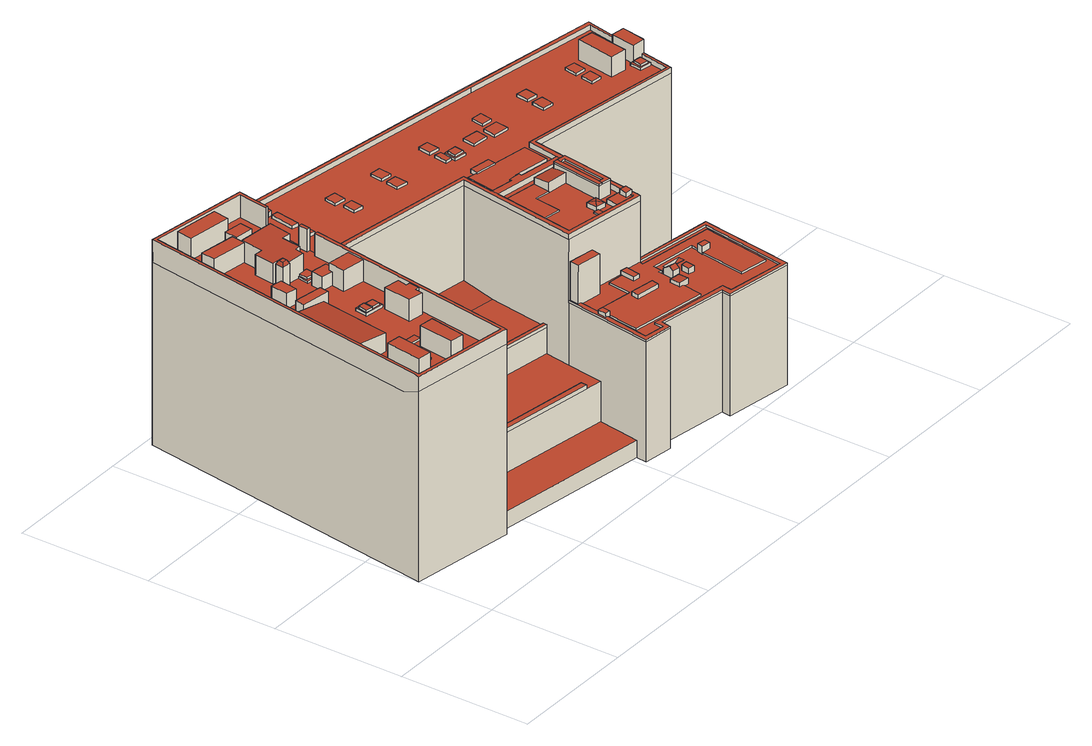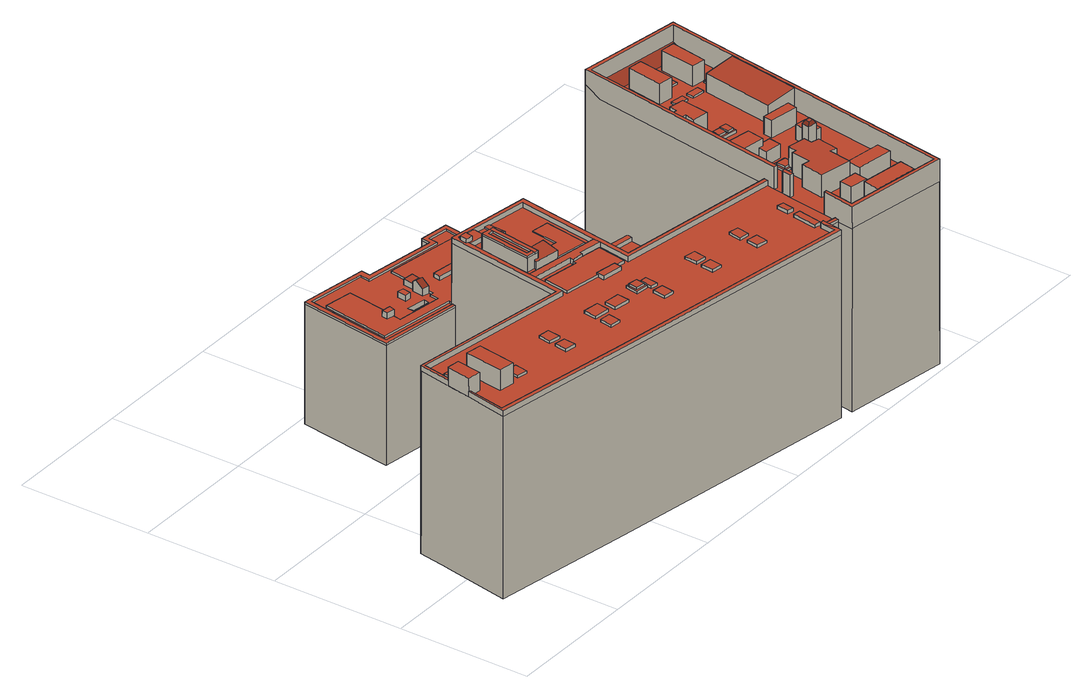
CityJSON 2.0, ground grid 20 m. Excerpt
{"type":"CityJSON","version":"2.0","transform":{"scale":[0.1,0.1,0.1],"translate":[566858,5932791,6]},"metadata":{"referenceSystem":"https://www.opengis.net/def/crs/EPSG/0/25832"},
"CityObjects":{
"building1":{"type":"Building","attributes":{"Grundfläche 2D":"3150.771243","Grundhöhe NN":"6.079"},"children":["building1-1","building1-2","building1-3","building1-4","building1-5","building1-6","building1-7","building1-8","building1-9","building1-10","building1-11","building1-12","building1-13","building1-14","building1-15","building1-16","building1-17","building1-18","building1-19","building1-20","building1-21","building1-22","building1-23","building1-24","building1-25","building1-26","building1-27","building1-28","building1-29","building1-30","building1-31","building1-32","building1-33","building1-34","building1-35","building1-36","building1-37","building1-38","building1-39","building1-40","building1-41","building1-42","building1-43","building1-44","building1-45","building1-46","building1-47","building1-48","building1-49","building1-50","building1-51","building1-52","building1-53","building1-54"],"geometry":[{"type":"MultiSurface","lod":"3","boundaries":[[[0,1,2,3,4,5,6,7,8,9,10,11,12,13,14]],[[15,16,17,18,19]],[[20,21,22,23,24,25,26,27,28,29,30,31,32,33,34,35,36,37]],[[38,39,40,41,42,43,44,45]],[[46,47,48,49]],[[50,51,52,53]],[[54,55,56,57]],[[58,59,54,57,60,61,62,63,64,65,66,67,68,69,70,71,72,73,74,75,76,77,78,79,80],[81,82,83,84,85,86,87,88,89,90,91,92,93,94,95,96,97,98],[99,100,101,102],[103,104,105,106],[107,108,109,110]],[[111,112,113,114]],[[115,116,117,118]],[[119,120,121,122,123,124,125,126,127,128,129]],[[130,131,132,133,134,135,136,137,74,73,72,71,138,139,140,141,142,143,144,145,146,147,148,149,150,151,152,153,154,155,156,157,158,159,160,161,162],[163,164,165,166]],[[167,168,169,170,171,172,173,174,175,176,177,178,179,180,181,182,183,184,185,186,187,188,189,190,191,192]],[[193,194,195,196,197,198]],[[199,200,201,202,203,204,205,206,207,208]],[[209,210,211,206,205]],[[212,213,214,178,177,169,168,215]],[[216,217,218,219]],[[220,221,222,223]],[[224,225,226,227,228,229,230,231,232,233,234,235,236,237,238,239,240,241,242,243,244,245,246,247,248,249,250,251,252,253,254,255,256,257,258,259,260,261,262,263,264,265,266,267,268],[269,270,271,272]],[[273,274,275,276,277,278,279,280,281,282,283,284,285,286,287,288,289,290,291,292,293,294,295,296,297,298,299,300],[301,302,303,304]],[[305,306,307,308,309,310,311,312,313,314,315,316,317,318,319,320,321,322,323,324,325,326,327,328,329]],[[330,331,332,333]],[[334,335,336,337,338,339,340]],[[341,342,343,344]],[[345,346,347,348,349,350,351,352,353,354,355,356],[357,358,359,360,361,362],[363,364,365,366,367,368]],[[369,370,371,372]],[[373,369,372,374]],[[375,376,377,378]],[[98,19,5,4,81]],[[19,18,94,93,7,6,5]],[[93,92,8,7]],[[92,91,9,8]],[[91,90,10,9]],[[90,89,11,10]],[[379,380,12,11,89,88,381,382]],[[380,383,384,385,86,85,0,14,13,12]],[[85,84,1,0]],[[84,83,2,1]],[[83,82,3,2]],[[4,3,82,81]],[[96,95,17,16]],[[95,94,18,17]],[[15,19,98,97]],[[16,15,97,96]],[[71,70,29,28]],[[68,67,40,39,60,57,56,30,29,70,69,386,387]],[[31,30,56,55]],[[79,78,32,31,55,54,59,116,115]],[[78,77,33,32]],[[77,76,75,35,34,33]],[[75,74,36,35]],[[388,37,36,74,137,389,390,136]],[[391,392,393,21,20,37,388]],[[23,22,21,393,394,395,396]],[[397,398,25,24,23,396]],[[25,398,399,400,401,402,181,180,138,71,28,27,26]],[[44,43,64,63]],[[63,62,45,44]],[[38,45,62,61]],[[61,60,39,38]],[[67,66,41,40]],[[42,41,66,65]],[[43,42,65,64]],[[47,46,109,108]],[[108,107,48,47]],[[49,48,107,110]],[[110,109,46,49]],[[53,52,106,105]],[[105,104,50,53]],[[51,50,104,103]],[[52,51,103,106]],[[114,113,100,99]],[[111,114,99,102]],[[112,111,102,101]],[[113,112,101,100]],[[59,58,117,116]],[[118,117,58,80]],[[80,79,115,118]],[[145,144,128,127]],[[129,128,144,143]],[[143,142,119,129]],[[152,151,121,120]],[[151,150,122,121]],[[123,122,150,149]],[[149,148,124,123]],[[403,404,405,175,174,173]],[[406,407,354,353,176,175,405,408,356,355]],[[353,352,177,176]],[[178,140,139,179]],[[139,138,180,179]],[[402,409,182,181]],[[409,410,183,182]],[[410,411,184,183]],[[411,412,413,414,187,186,185,184]],[[415,188,187,414]],[[415,416,158,190,189,188]],[[157,156,192,191]],[[155,167,192,156]],[[155,154,168,167]],[[417,418,170,169,351,350]],[[160,419,202,201]],[[419,420,421,204,203,202]],[[134,133,210,209,205,204,421,135,422,423]],[[133,132,211,210]],[[132,131,207,206,211]],[[208,207,131,130]],[[199,208,130,162]],[[200,199,162,161]],[[169,177,352,351]],[[154,153,215,168]],[[152,120,212,215,153]],[[120,119,213,212]],[[141,214,213,119,142]],[[141,140,178,214]],[[360,359,198,197]],[[359,358,193,198]],[[194,193,358,357]],[[195,194,357,362]],[[362,361,196,195]],[[368,367,424,425,426,427,428]],[[429,430,424,367,366]],[[429,366,365,431]],[[432,426,425,433,434,431,365,364,435]],[[223,222,165,164]],[[164,163,220,223]],[[221,220,163,166]],[[222,221,166,165]],[[275,274,244,243]],[[276,275,243,242]],[[242,241,277,276]],[[241,240,278,277]],[[240,239,279,278]],[[239,238,280,279]],[[235,234,284,283]],[[234,233,232,286,285,284]],[[287,286,232,231]],[[231,230,288,287]],[[230,229,289,288]],[[293,292,226,225]],[[225,224,294,293]],[[295,294,224,268]],[[296,295,268,267]],[[267,266,297,296]],[[247,299,298,248]],[[253,252,316,315]],[[436,437,320,319]],[[437,438,321,320]],[[438,439,322,321]],[[439,440,323,322]],[[440,441,324,323]],[[441,442,325,324]],[[442,443,326,325]],[[443,444,327,326]],[[305,329,264,263]],[[263,262,306,305]],[[307,306,262,261]],[[308,307,261,260]],[[260,259,309,308]],[[259,258,310,309]],[[311,310,258,257]],[[257,256,312,311]],[[445,337,330,333]],[[337,336,331,330]],[[332,331,336,335]],[[446,447,341,344]],[[371,370,343,342]],[[448,396,395,394,393,449,450]],[[451,398,397,396,448,452]],[[451,453,454,376,375,445,333,332,335,334,446,344,343,370,369,373,402,401,400,399,398]],[[136,455,456,388]],[[393,392,391,388,456,457,449]],[[377,376,454,458]],[[402,373,374,409]],[[371,342,341,447,340,339,436,319,410,409,374,372]],[[266,265,411,410,319,318,250,249,248,298,297]],[[413,412,411,265,264,329,328,327,444,459,460,414]],[[415,414,460,461]],[[462,463,464,419,160,159,158,416,415,461,465]],[[466,421,420,419,464,467]],[[135,421,466,468]],[[136,135,468,455]],[[378,377,458,469,437,436,339,338]],[[438,437,469,470]],[[439,438,470,471]],[[440,439,471,472]],[[441,440,472,473]],[[442,441,473,474]],[[443,442,474,475]],[[444,443,475,459]],[[337,445,375,378,338]],[[446,334,340,447]],[[471,470,469,458,454,453,451,452,448,450,449,457,456,455,468,466,467,464,463,462,465,461,460,459,475,474,473,472]]],"semantics":{"surfaces":[{"type":"RoofSurface"},{"type":"WallSurface"},{"type":"GroundSurface"}],"values":[0,0,0,0,0,0,0,0,0,0,0,0,0,0,0,0,0,0,0,0,0,0,0,0,0,0,0,0,0,1,1,1,1,1,1,1,1,1,1,1,1,1,1,1,1,1,1,1,1,1,1,1,1,1,1,1,1,1,1,1,1,1,1,1,1,1,1,1,1,1,1,1,1,1,1,1,1,1,1,1,1,1,1,1,1,1,1,1,1,1,1,1,1,1,1,1,1,1,1,1,1,1,1,1,1,1,1,1,1,1,1,1,1,1,1,1,1,1,1,1,1,1,1,1,1,1,1,1,1,1,1,1,1,1,1,1,1,1,1,1,1,1,1,1,1,1,1,1,1,1,1,1,1,1,1,1,1,1,1,1,1,1,1,1,1,1,1,1,1,1,1,1,1,1,1,1,1,1,1,1,1,1,1,1,1,1,1,1,1,1,1,1,2]}}]},
"building1-1":{"type":"BuildingInstallation","parents":["building1"],"geometry":[{"type":"MultiSurface","lod":"3","boundaries":[[[476,477,478,479]],[[479,478,480,481]],[[476,479,481,482]],[[477,476,482,483]],[[478,477,483,480]]],"semantics":{"surfaces":[{"type":"RoofSurface"},{"type":"WallSurface"}],"values":[0,1,1,1,1]}}]},
"building1-2":{"type":"BuildingInstallation","parents":["building1"],"geometry":[{"type":"MultiSurface","lod":"3","boundaries":[[[484,485,486,487],[488,489,490,491],[492,493,494,495]],[[496,497,487,486]],[[484,487,497,498]],[[498,499,485,484]],[[499,496,486,485]]],"semantics":{"surfaces":[{"type":"RoofSurface"},{"type":"WallSurface"}],"values":[0,1,1,1,1]}}]},
"building1-3":{"type":"BuildingInstallation","parents":["building1"],"geometry":[{"type":"MultiSurface","lod":"3","boundaries":[[[500,501,502,503]],[[500,503,504,505]],[[503,502,506,504]],[[501,500,505,507]],[[502,501,507,506]]],"semantics":{"surfaces":[{"type":"RoofSurface"},{"type":"WallSurface"}],"values":[0,1,1,1,1]}}]},
"building1-4":{"type":"BuildingInstallation","parents":["building1"],"geometry":[{"type":"MultiSurface","lod":"3","boundaries":[[[508,509,510,511]],[[511,510,512,513]],[[513,72,508,511]],[[509,508,72,73]],[[73,512,510,509]]],"semantics":{"surfaces":[{"type":"RoofSurface"},{"type":"WallSurface"}],"values":[0,1,1,1,1]}}]},
"building1-5":{"type":"BuildingInstallation","parents":["building1"],"geometry":[{"type":"MultiSurface","lod":"3","boundaries":[[[514,515,516,517]],[[517,516,518,519]],[[514,517,519,520]],[[520,521,515,514]],[[521,518,516,515]]],"semantics":{"surfaces":[{"type":"RoofSurface"},{"type":"WallSurface"}],"values":[0,1,1,1,1]}}]},
"building1-6":{"type":"BuildingInstallation","parents":["building1"],"geometry":[{"type":"MultiSurface","lod":"3","boundaries":[[[522,523,524,525]],[[526,527,523,522]],[[527,528,524,523]],[[525,524,528,529]],[[522,525,529,526]]],"semantics":{"surfaces":[{"type":"RoofSurface"},{"type":"WallSurface"}],"values":[0,1,1,1,1]}}]},
"building1-7":{"type":"BuildingInstallation","parents":["building1"],"geometry":[{"type":"MultiSurface","lod":"3","boundaries":[[[530,531,532,533]],[[533,532,534,535]],[[530,533,535,536]],[[531,530,536,537]],[[532,531,537,534]]],"semantics":{"surfaces":[{"type":"RoofSurface"},{"type":"WallSurface"}],"values":[0,1,1,1,1]}}]},
"building1-8":{"type":"BuildingInstallation","parents":["building1"],"geometry":[{"type":"MultiSurface","lod":"3","boundaries":[[[538,387,386,539]],[[538,539,540,541,542,543]],[[543,68,387,538]],[[386,69,544,545,540,539]]],"semantics":{"surfaces":[{"type":"RoofSurface"},{"type":"WallSurface"}],"values":[0,1,1,1]}}]},
"building1-9":{"type":"BuildingInstallation","parents":["building1"],"geometry":[{"type":"MultiSurface","lod":"3","boundaries":[[[546,547,548,549]],[[549,548,495,494]],[[546,549,494,493]],[[547,546,493,492]],[[548,547,492,495]]],"semantics":{"surfaces":[{"type":"RoofSurface"},{"type":"WallSurface"}],"values":[0,1,1,1,1]}}]},
"building1-10":{"type":"BuildingInstallation","parents":["building1"],"geometry":[{"type":"MultiSurface","lod":"3","boundaries":[[[550,551,552,553]],[[553,552,554,555]],[[550,553,555,556]],[[556,557,551,550]],[[557,554,552,551]]],"semantics":{"surfaces":[{"type":"RoofSurface"},{"type":"WallSurface"}],"values":[0,1,1,1,1]}}]},
"building1-11":{"type":"BuildingInstallation","parents":["building1"],"geometry":[{"type":"MultiSurface","lod":"3","boundaries":[[[558,385,384,559,560,561,382,381,562,563,564]],[[86,385,558,564,565,566]],[[562,381,88,567]],[[563,562,567,568]],[[565,564,563,568]]],"semantics":{"surfaces":[{"type":"RoofSurface"},{"type":"WallSurface"}],"values":[0,1,1,1,1]}}]},
"building1-12":{"type":"BuildingInstallation","parents":["building1"],"geometry":[{"type":"MultiSurface","lod":"3","boundaries":[[[569,570,571,572]],[[572,571,573,574]],[[569,572,574,575]],[[570,569,575,576]],[[571,570,576,573]]],"semantics":{"surfaces":[{"type":"RoofSurface"},{"type":"WallSurface"}],"values":[0,1,1,1,1]}}]},
"building1-13":{"type":"BuildingInstallation","parents":["building1"],"geometry":[{"type":"MultiSurface","lod":"3","boundaries":[[[577,578,579,580]],[[580,579,581,582]],[[577,580,582,583]],[[578,577,583,584]],[[579,578,584,581]]],"semantics":{"surfaces":[{"type":"RoofSurface"},{"type":"WallSurface"}],"values":[0,1,1,1,1]}}]},
"building1-14":{"type":"BuildingInstallation","parents":["building1"],"geometry":[{"type":"MultiSurface","lod":"3","boundaries":[[[585,586,587,588,589]],[[590,591,587,586]],[[588,587,591,403,173,172]],[[172,171,589,588]],[[171,170,418,590,586,585,589]]],"semantics":{"surfaces":[{"type":"RoofSurface"},{"type":"WallSurface"}],"values":[0,1,1,1,1]}}]},
"building1-15":{"type":"BuildingInstallation","parents":["building1"],"geometry":[{"type":"MultiSurface","lod":"3","boundaries":[[[592,593,594,595],[596,597,598,599,600]],[[601,602,595,594]],[[602,603,592,595]],[[593,592,603,604]],[[594,593,604,601]]],"semantics":{"surfaces":[{"type":"RoofSurface"},{"type":"WallSurface"}],"values":[0,1,1,1,1]}}]},
"building1-16":{"type":"BuildingInstallation","parents":["building1"],"geometry":[{"type":"MultiSurface","lod":"3","boundaries":[[[605,606,607,608,609]],[[607,606,600,599]],[[597,609,608,607,599,598]],[[605,609,597,596]],[[606,605,596,600]]],"semantics":{"surfaces":[{"type":"RoofSurface"},{"type":"WallSurface"}],"values":[0,1,1,1,1]}}]},
"building1-17":{"type":"BuildingInstallation","parents":["building1"],"geometry":[{"type":"MultiSurface","lod":"3","boundaries":[[[610,611,612,613]],[[613,612,614,615]],[[610,613,615,616]],[[616,617,611,610]],[[617,614,612,611]]],"semantics":{"surfaces":[{"type":"RoofSurface"},{"type":"WallSurface"}],"values":[0,1,1,1,1]}}]},
"building1-18":{"type":"BuildingInstallation","parents":["building1"],"geometry":[{"type":"MultiSurface","lod":"3","boundaries":[[[618,619,620,621]],[[621,620,622,623]],[[618,621,623,624]],[[619,618,624,625]],[[620,619,625,622]]],"semantics":{"surfaces":[{"type":"RoofSurface"},{"type":"WallSurface"}],"values":[0,1,1,1,1]}}]},
"building1-19":{"type":"BuildingInstallation","parents":["building1"],"geometry":[{"type":"MultiSurface","lod":"3","boundaries":[[[626,627,628,629]],[[630,631,627,626]],[[631,632,628,627]],[[632,633,629,628]],[[633,630,626,629]]],"semantics":{"surfaces":[{"type":"RoofSurface"},{"type":"WallSurface"}],"values":[0,1,1,1,1]}}]},
"building1-20":{"type":"BuildingInstallation","parents":["building1"],"geometry":[{"type":"MultiSurface","lod":"3","boundaries":[[[634,635,407,406]],[[355,636,634,406]],[[636,637,635,634]],[[637,354,407,635]]],"semantics":{"surfaces":[{"type":"RoofSurface"},{"type":"WallSurface"}],"values":[0,1,1,1]}}]},
"building1-21":{"type":"BuildingInstallation","parents":["building1"],"geometry":[{"type":"MultiSurface","lod":"3","boundaries":[[[638,639,640,641]],[[641,640,642,643]],[[638,641,643,644]],[[639,638,644,645]],[[640,639,645,642]]],"semantics":{"surfaces":[{"type":"RoofSurface"},{"type":"WallSurface"}],"values":[0,1,1,1,1]}}]},
"building1-22":{"type":"BuildingInstallation","parents":["building1"],"geometry":[{"type":"MultiSurface","lod":"3","boundaries":[[[646,647,648,649]],[[126,125,647,646]],[[648,647,125,124,148,650]],[[650,651,649,648]],[[649,651,145,127,126,646]]],"semantics":{"surfaces":[{"type":"RoofSurface"},{"type":"WallSurface"}],"values":[0,1,1,1,1]}}]},
"building1-23":{"type":"BuildingInstallation","parents":["building1"],"geometry":[{"type":"MultiSurface","lod":"3","boundaries":[[[652,653,654,655,656]],[[654,653,657,658]],[[655,654,658,659]],[[656,655,659,660]],[[657,653,652,656,660,661]]],"semantics":{"surfaces":[{"type":"RoofSurface"},{"type":"WallSurface"}],"values":[0,1,1,1,1]}}]},
"building1-24":{"type":"BuildingInstallation","parents":["building1"],"geometry":[{"type":"MultiSurface","lod":"3","boundaries":[[[408,405,404,403,591,590,418,417,662]],[[350,663,662,417]],[[663,356,408,662]]],"semantics":{"surfaces":[{"type":"RoofSurface"},{"type":"WallSurface"}],"values":[0,1,1]}}]},
"building1-25":{"type":"BuildingInstallation","parents":["building1"],"geometry":[{"type":"MultiSurface","lod":"3","boundaries":[[[664,665,666,667]],[[667,666,668,669]],[[664,667,669,670]],[[665,664,670,671]],[[666,665,671,668]]],"semantics":{"surfaces":[{"type":"RoofSurface"},{"type":"WallSurface"}],"values":[0,1,1,1,1]}}]},
"building1-26":{"type":"BuildingInstallation","parents":["building1"],"geometry":[{"type":"MultiSurface","lod":"3","boundaries":[[[672,673,674,675]],[[675,674,676,677]],[[672,675,677,678]],[[673,672,678,679]],[[674,673,679,676]]],"semantics":{"surfaces":[{"type":"RoofSurface"},{"type":"WallSurface"}],"values":[0,1,1,1,1]}}]},
"building1-27":{"type":"BuildingInstallation","parents":["building1"],"geometry":[{"type":"MultiSurface","lod":"3","boundaries":[[[680,428,427,426,432,435,681,682]],[[364,683,681,435]],[[360,197,682,681,683]],[[197,196,680,682]],[[368,428,680,196,361]]],"semantics":{"surfaces":[{"type":"RoofSurface"},{"type":"WallSurface"}],"values":[0,1,1,1,1]}}]},
"building1-28":{"type":"BuildingInstallation","parents":["building1"],"geometry":[{"type":"MultiSurface","lod":"3","boundaries":[[[684,685,686,687,688],[689,690,691,692]],[[693,688,687,694]],[[684,688,693,695]],[[695,696,685,684]],[[686,685,696,697]]],"semantics":{"surfaces":[{"type":"RoofSurface"},{"type":"WallSurface"}],"values":[0,1,1,1,1]}}]},
"building1-29":{"type":"BuildingInstallation","parents":["building1"],"geometry":[{"type":"MultiSurface","lod":"3","boundaries":[[[698,699,700,701]],[[701,700,702,703]],[[698,701,703,704]],[[699,698,704,705]],[[700,699,705,702]]],"semantics":{"surfaces":[{"type":"RoofSurface"},{"type":"WallSurface"}],"values":[0,1,1,1,1]}}]},
"building1-30":{"type":"BuildingInstallation","parents":["building1"],"geometry":[{"type":"MultiSurface","lod":"3","boundaries":[[[706,707,708,709]],[[709,708,710,711]],[[706,709,711,712]],[[707,706,712,713]],[[708,707,713,710]]],"semantics":{"surfaces":[{"type":"RoofSurface"},{"type":"WallSurface"}],"values":[0,1,1,1,1]}}]},
"building1-31":{"type":"BuildingInstallation","parents":["building1"],"geometry":[{"type":"MultiSurface","lod":"3","boundaries":[[[423,422,390,389]],[[423,389,137,134]],[[135,136,390,422]]],"semantics":{"surfaces":[{"type":"RoofSurface"},{"type":"WallSurface"}],"values":[0,1,1]}}]},
"building1-32":{"type":"BuildingInstallation","parents":["building1"],"geometry":[{"type":"MultiSurface","lod":"3","boundaries":[[[714,715,716,717,718]],[[714,718,201,200,161,719]],[[694,687,715,714,719]],[[191,190,716,715,687,686,697,157]],[[190,158,159,160,201,718,717,716]]],"semantics":{"surfaces":[{"type":"RoofSurface"},{"type":"WallSurface"}],"values":[0,1,1,1,1]}}]},
"building1-33":{"type":"BuildingInstallation","parents":["building1"],"geometry":[{"type":"MultiSurface","lod":"3","boundaries":[[[720,721,722,723]],[[723,722,724,725]],[[720,723,725,726]],[[721,720,726,727]],[[722,721,727,724]]],"semantics":{"surfaces":[{"type":"RoofSurface"},{"type":"WallSurface"}],"values":[0,1,1,1,1]}}]},
"building1-34":{"type":"BuildingInstallation","parents":["building1"],"geometry":[{"type":"MultiSurface","lod":"3","boundaries":[[[728,729,730]],[[730,729,731]],[[732,729,728]],[[731,729,732]],[[733,734,728,730]],[[732,728,734,735]],[[735,736,731,732]],[[736,733,730,731]]],"semantics":{"surfaces":[{"type":"RoofSurface"},{"type":"WallSurface"}],"values":[0,0,0,0,1,1,1,1]}}]},
"building1-35":{"type":"BuildingInstallation","parents":["building1"],"geometry":[{"type":"MultiSurface","lod":"3","boundaries":[[[737,738,739,740]],[[740,739,741,742]],[[737,740,742,743]],[[743,744,738,737]],[[739,738,744,741]]],"semantics":{"surfaces":[{"type":"RoofSurface"},{"type":"WallSurface"}],"values":[0,1,1,1,1]}}]},
"building1-36":{"type":"BuildingInstallation","parents":["building1"],"geometry":[{"type":"MultiSurface","lod":"3","boundaries":[[[745,746,747,748]],[[748,747,749,750]],[[745,748,750,751]],[[746,745,751,752]],[[747,746,752,749]]],"semantics":{"surfaces":[{"type":"RoofSurface"},{"type":"WallSurface"}],"values":[0,1,1,1,1]}}]},
"building1-37":{"type":"BuildingInstallation","parents":["building1"],"geometry":[{"type":"MultiSurface","lod":"3","boundaries":[[[753,754,755,756]],[[756,755,757,758]],[[753,756,758,759]],[[754,753,759,760]],[[755,754,760,757]]],"semantics":{"surfaces":[{"type":"RoofSurface"},{"type":"WallSurface"}],"values":[0,1,1,1,1]}}]},
"building1-38":{"type":"BuildingInstallation","parents":["building1"],"geometry":[{"type":"MultiSurface","lod":"3","boundaries":[[[761,762,763,764]],[[764,763,689,692]],[[761,764,692,691]],[[762,761,691,690]],[[763,762,690,689]]],"semantics":{"surfaces":[{"type":"RoofSurface"},{"type":"WallSurface"}],"values":[0,1,1,1,1]}}]},
"building1-39":{"type":"BuildingInstallation","parents":["building1"],"geometry":[{"type":"MultiSurface","lod":"3","boundaries":[[[765,766,767,768,769,770,771,772,773]],[[430,429,768,767]],[[429,431,769,768]],[[431,434,433,771,770,769]],[[773,772,218,217]],[[773,217,216,765]],[[766,765,216,219]]],"semantics":{"surfaces":[{"type":"RoofSurface"},{"type":"WallSurface"}],"values":[0,1,1,1,1,1,1]}}]},
"building1-40":{"type":"BuildingInstallation","parents":["building1"],"geometry":[{"type":"MultiSurface","lod":"3","boundaries":[[[772,771,774,775,767,766]],[[774,425,424,775]],[[424,430,767,775]],[[772,766,219,218]],[[771,433,425,774]]],"semantics":{"surfaces":[{"type":"RoofSurface"},{"type":"WallSurface"}],"values":[0,1,1,1,1]}}]},
"building1-41":{"type":"BuildingInstallation","parents":["building1"],"geometry":[{"type":"MultiSurface","lod":"3","boundaries":[[[271,776,777,272]],[[776,271,270]],[[270,269,777,776]],[[272,777,269]]],"semantics":{"surfaces":[{"type":"RoofSurface"},{"type":"WallSurface"}],"values":[0,1,1,1]}}]},
"building1-42":{"type":"BuildingInstallation","parents":["building1"],"geometry":[{"type":"MultiSurface","lod":"3","boundaries":[[[778,779,780,781]],[[780,782,783,781]],[[779,778,784,785]],[[779,785,786,782,780]],[[787,783,782,786]],[[787,788,784,778,781,783]]],"semantics":{"surfaces":[{"type":"RoofSurface"},{"type":"WallSurface"}],"values":[0,0,1,1,1,1]}}]},
"building1-43":{"type":"BuildingInstallation","parents":["building1"],"geometry":[{"type":"MultiSurface","lod":"3","boundaries":[[[789,790,791,792]],[[793,794,790,789]],[[790,794,226,292,291,791]],[[291,290,792,791]],[[789,792,290,289,229,793]]],"semantics":{"surfaces":[{"type":"RoofSurface"},{"type":"WallSurface"}],"values":[0,1,1,1,1]}}]},
"building1-44":{"type":"BuildingInstallation","parents":["building1"],"geometry":[{"type":"MultiSurface","lod":"3","boundaries":[[[795,796,797,798]],[[282,281,796,795]],[[797,796,281,280,238,799]],[[799,800,798,797]],[[798,800,235,283,282,795]]],"semantics":{"surfaces":[{"type":"RoofSurface"},{"type":"WallSurface"}],"values":[0,1,1,1,1]}}]},
"building1-45":{"type":"BuildingInstallation","parents":["building1"],"geometry":[{"type":"MultiSurface","lod":"3","boundaries":[[[801,802,803,804,805]],[[314,313,803,802]],[[804,803,313,312,256,806]],[[805,804,806,807]],[[253,315,314,802,801,805,807]]],"semantics":{"surfaces":[{"type":"RoofSurface"},{"type":"WallSurface"}],"values":[0,1,1,1,1]}}]},
"building1-46":{"type":"BuildingInstallation","parents":["building1"],"geometry":[{"type":"MultiSurface","lod":"3","boundaries":[[[808,809,810,811]],[[809,808,304,303]],[[810,809,303,302]],[[811,810,302,301]],[[808,811,301,304]]],"semantics":{"surfaces":[{"type":"RoofSurface"},{"type":"WallSurface"}],"values":[0,1,1,1,1]}}]},
"building1-47":{"type":"BuildingInstallation","parents":["building1"],"geometry":[{"type":"MultiSurface","lod":"3","boundaries":[[[812,813,814,815]],[[815,814,816,817]],[[812,815,817,818]],[[813,812,818,819]],[[814,813,819,816]]],"semantics":{"surfaces":[{"type":"RoofSurface"},{"type":"WallSurface"}],"values":[0,1,1,1,1]}}]},
"building1-48":{"type":"BuildingInstallation","parents":["building1"],"geometry":[{"type":"MultiSurface","lod":"3","boundaries":[[[820,821,822,823]],[[820,824,244,274,273,821]],[[273,300,822,821]],[[300,299,823,822]],[[824,820,823,299,247]]],"semantics":{"surfaces":[{"type":"RoofSurface"},{"type":"WallSurface"}],"values":[0,1,1,1,1]}}]},
"building1-49":{"type":"BuildingInstallation","parents":["building1"],"geometry":[{"type":"MultiSurface","lod":"3","boundaries":[[[825,826,827,828]],[[318,317,825,828]],[[826,825,317,316,252,829]],[[829,249,827,826]],[[827,249,250,318,828]]],"semantics":{"surfaces":[{"type":"RoofSurface"},{"type":"WallSurface"}],"values":[0,1,1,1,1]}}]},
"building1-50":{"type":"BuildingInstallation","parents":["building1"],"geometry":[{"type":"MultiSurface","lod":"3","boundaries":[[[830,831,832,833]],[[831,834,835,832]],[[836,830,833,837]],[[834,836,837,835]],[[831,830,836,834]],[[833,832,838,839]],[[837,833,839,840]],[[835,837,840,841]],[[832,835,841,838]]],"semantics":{"surfaces":[{"type":"RoofSurface"},{"type":"WallSurface"}],"values":[0,0,0,0,0,1,1,1,1]}}]},
"building1-51":{"type":"BuildingInstallation","parents":["building1"],"geometry":[{"type":"MultiSurface","lod":"3","boundaries":[[[842,843,844,845]],[[845,844,491,490]],[[842,845,490,489]],[[843,842,489,488]],[[844,843,488,491]]],"semantics":{"surfaces":[{"type":"RoofSurface"},{"type":"WallSurface"}],"values":[0,1,1,1,1]}}]},
"building1-52":{"type":"BuildingInstallation","parents":["building1"],"geometry":[{"type":"MultiSurface","lod":"3","boundaries":[[[846,847,383,380,379,848]],[[848,379,382,561]],[[846,848,561,560]],[[847,846,560,559]],[[383,847,559,384]]],"semantics":{"surfaces":[{"type":"RoofSurface"},{"type":"WallSurface"}],"values":[0,1,1,1,1]}}]},
"building1-53":{"type":"BuildingInstallation","parents":["building1"],"geometry":[{"type":"MultiSurface","lod":"3","boundaries":[[[849,850,851,541,540,545]],[[852,542,541,851]],[[544,853,849,545]],[[850,849,853,854]],[[851,850,854,852]]],"semantics":{"surfaces":[{"type":"RoofSurface"},{"type":"WallSurface"}],"values":[0,1,1,1,1]}}]},
"building1-54":{"type":"BuildingInstallation","parents":["building1"],"geometry":[{"type":"MultiSurface","lod":"3","boundaries":[[[855,856,857,858]],[[858,857,859,860]],[[855,858,860,861]],[[856,855,861,862]],[[857,856,862,859]]],"semantics":{"surfaces":[{"type":"RoofSurface"},{"type":"WallSurface"}],"values":[0,1,1,1,1]}}]}
},
"vertices":[
[162,426,311],[170,425,312],[174,455,312],[187,453,312],[193,488,312],[142,496,310],[141,492,310],[136,461,310],[125,463,309],[120,431,309],[133,429,310],[131,416,310],[160,412,311],[160,413,311],[161,416,311],[144,513,308],[89,522,308],[86,500,308],[141,492,308],[142,496,308],[78,588,312],[73,589,312],[3,126,312],[1,116,312],[156,92,312],[161,91,312],[162,97,312],[202,358,312],[212,427,312],[207,428,312],[157,98,312],[7,120,312],[77,583,312],[227,560,312],[224,541,312],[220,515,312],[225,515,312],[233,565,312],[173,244,311],[179,243,311],[181,259,311],[175,260,311],[178,275,311],[154,279,311],[148,236,311],[171,232,311],[49,199,309],[40,144,309],[62,141,309],[70,196,309],[121,132,309],[130,187,309],[108,190,309],[100,135,309],[11,141,278],[7,120,287],[157,98,287],[160,119,278],[71,218,278],[23,225,278],[179,243,278],[173,244,278],[171,232,278],[148,236,278],[154,279,278],[178,275,278],[175,260,278],[181,259,278],[193,341,278],[197,368,278],[207,428,278],[212,427,278],[214,441,278],[216,455,278],[225,515,278],[220,515,278],[224,541,278],[227,560,278],[77,583,278],[40,335,278],[87,328,278],[193,488,278],[187,453,278],[174,455,278],[170,425,278],[162,426,278],[161,416,278],[160,412,278],[150,413,278],[131,416,278],[133,429,278],[120,431,278],[125,463,278],[136,461,278],[141,492,278],[86,500,278],[89,522,278],[144,513,278],[142,496,278],[106,551,278],[110,575,278],[177,565,278],[173,541,278],[130,187,278],[121,132,278],[100,135,278],[108,190,278],[62,141,278],[40,144,278],[49,199,278],[70,196,278],[173,541,311],[177,565,311],[110,575,311],[106,551,311],[40,335,311],[23,225,311],[71,218,306],[87,328,306],[494,325,282],[512,323,282],[512,328,282],[568,319,282],[574,358,282],[518,367,282],[518,365,282],[486,370,282],[486,372,282],[471,375,282],[464,330,282],[646,495,278],[258,555,278],[254,530,278],[248,530,278],[248,531,278],[249,537,278],[229,540,278],[228,535,278],[210,415,278],[465,377,278],[457,327,278],[493,321,278],[494,325,278],[464,330,278],[471,375,278],[486,372,278],[486,370,278],[518,365,278],[518,367,278],[574,358,278],[568,319,278],[512,328,278],[512,323,278],[511,318,278],[575,308,278],[582,357,278],[833,319,278],[841,364,278],[845,364,278],[846,366,278],[852,401,278],[849,401,278],[860,459,278],[807,366,278],[783,370,278],[792,429,278],[816,425,278],[582,357,286],[575,308,286],[574,298,286],[557,189,286],[560,188,286],[558,177,286],[555,177,286],[555,173,286],[554,172,286],[437,190,286],[456,316,286],[457,327,286],[465,377,286],[210,415,286],[209,409,286],[458,372,286],[429,185,286],[560,165,286],[561,171,286],[561,172,286],[588,351,286],[836,314,286],[845,363,286],[845,364,286],[841,364,286],[833,319,286],[452,239,280],[478,235,280],[484,276,280],[507,272,280],[511,298,280],[462,306,280],[860,459,286],[849,401,286],[852,401,286],[865,465,286],[647,501,286],[253,562,286],[252,556,286],[255,536,286],[258,555,286],[646,495,286],[248,531,286],[248,530,286],[254,530,286],[512,323,286],[494,325,286],[493,321,286],[511,318,286],[545,213,299],[555,281,299],[547,282,299],[537,214,299],[807,366,309],[816,425,309],[792,429,309],[783,370,309],[658,37,183],[615,44,183],[625,112,183],[638,111,183],[639,120,183],[628,122,183],[630,134,183],[560,144,183],[558,130,183],[554,131,183],[553,131,183],[549,103,183],[541,104,183],[539,88,183],[546,87,183],[541,56,183],[424,74,183],[434,141,183],[490,132,183],[495,168,183],[519,165,183],[516,144,183],[526,143,183],[530,165,183],[530,169,183],[471,178,183],[431,184,183],[429,170,183],[434,169,183],[429,135,183],[425,135,183],[423,122,183],[427,122,183],[416,54,183],[448,49,183],[450,64,183],[574,45,183],[572,30,183],[661,16,183],[681,148,183],[560,167,183],[560,165,183],[558,165,183],[557,159,183],[674,141,183],[570,129,183],[571,137,183],[600,133,183],[599,124,183],[516,144,186],[519,165,186],[495,168,186],[490,132,186],[434,141,186],[424,74,186],[541,56,186],[546,87,186],[539,88,186],[541,104,186],[549,103,186],[553,131,186],[554,131,186],[558,130,186],[560,144,186],[630,134,186],[628,122,186],[639,120,186],[638,111,186],[625,112,186],[615,44,186],[658,37,186],[674,141,186],[557,159,186],[558,165,186],[530,169,186],[530,165,186],[526,143,186],[521,109,186],[484,114,186],[486,126,186],[523,120,186],[681,148,186],[661,16,186],[572,30,186],[574,45,186],[450,64,186],[448,49,186],[416,54,186],[427,122,186],[423,122,186],[425,135,186],[429,135,186],[434,169,186],[429,170,186],[431,184,186],[429,185,186],[409,48,186],[454,42,186],[456,56,186],[565,39,186],[563,25,186],[667,9,186],[688,153,186],[561,172,186],[561,171,186],[560,167,186],[395,132,94],[396,141,94],[174,174,94],[172,166,94],[187,262,88],[174,174,88],[396,141,88],[395,132,88],[421,128,88],[429,185,88],[435,224,88],[435,224,132],[436,230,132],[188,268,132],[187,262,132],[554,172,278],[555,177,278],[558,177,278],[560,188,278],[557,189,278],[557,192,278],[574,298,278],[456,316,278],[437,190,278],[498,180,278],[507,179,278],[526,176,278],[478,235,278],[452,239,278],[462,306,278],[511,298,278],[507,272,278],[484,276,278],[542,289,278],[549,288,278],[562,286,278],[550,206,278],[530,209,278],[539,268,278],[202,358,128],[188,268,128],[436,230,128],[450,320,128],[209,409,134],[458,372,134],[172,166,27],[163,101,27],[411,64,27],[421,128,27],[152,413,284],[160,412,284],[150,413,281],[152,413,281],[160,413,284],[160,413,281],[161,416,281],[197,368,310],[193,341,310],[233,565,278],[228,535,282],[229,540,282],[227,565,278],[78,588,278],[73,589,278],[5,142,278],[3,126,285],[1,116,290],[156,92,290],[161,91,290],[162,97,287],[165,118,278],[202,358,278],[209,409,278],[555,177,285],[555,173,285],[554,172,285],[507,179,280],[498,180,280],[526,176,285],[458,372,278],[429,185,278],[560,165,278],[561,171,278],[561,172,278],[588,351,278],[836,314,278],[845,363,278],[557,192,285],[557,189,285],[865,465,278],[647,501,278],[253,562,278],[249,537,282],[248,531,282],[530,209,299],[542,289,299],[542,289,291],[542,283,292],[539,268,294],[550,206,299],[536,208,299],[562,286,299],[548,288,291],[548,288,299],[549,288,299],[549,288,291],[429,185,183],[409,48,183],[454,42,183],[456,56,183],[565,39,183],[563,25,183],[667,9,183],[688,153,183],[561,172,183],[172,166,88],[187,262,128],[435,224,128],[1,116,1],[73,589,1],[3,126,1],[161,91,1],[156,92,1],[162,97,1],[163,101,1],[229,540,1],[233,565,1],[78,588,1],[411,64,1],[561,172,1],[588,351,1],[836,314,1],[845,364,1],[846,366,1],[865,465,1],[845,363,1],[253,562,1],[647,501,1],[249,537,1],[409,48,1],[454,42,1],[456,56,1],[565,39,1],[563,25,1],[667,9,1],[688,153,1],
[120,198,281],[121,209,281],[102,211,281],[100,201,281],[102,211,278],[100,201,278],[120,198,278],[121,209,278],
[126,288,282],[156,284,282],[158,302,282],[129,307,282],[155,299,282],[153,287,282],[141,289,282],[143,301,282],[139,288,282],[128,290,282],[131,304,282],[141,303,282],[158,302,278],[129,307,278],[126,288,278],[156,284,278],
[91,175,281],[78,177,281],[75,161,281],[89,159,281],[89,159,278],[91,175,278],[75,161,278],[78,177,278],
[214,441,312],[216,455,312],[211,456,312],[209,441,312],[211,456,278],[209,441,278],
[92,202,281],[93,213,281],[74,216,281],[72,205,281],[74,216,278],[72,205,278],[92,202,278],[93,213,278],
[36,216,281],[35,205,281],[54,202,281],[56,213,281],[36,216,278],[35,205,278],[54,202,278],[56,213,278],
[102,406,301],[85,409,301],[81,382,301],[98,379,301],[81,382,278],[98,379,278],[102,406,278],[85,409,278],
[158,347,310],[162,373,310],[162,373,299],[161,367,299],[161,367,278],[158,347,278],[170,372,278],[170,372,299],
[128,290,285],[139,288,285],[141,303,285],[131,304,285],
[180,508,303],[183,528,303],[155,532,303],[152,512,303],[155,532,278],[152,512,278],[180,508,278],[183,528,278],
[168,415,281],[167,412,281],[165,397,281],[150,400,281],[147,396,281],[168,393,281],[171,415,281],[171,415,278],[168,415,278],[147,396,278],[168,393,278],
[755,381,282],[771,379,282],[774,398,282],[758,400,282],[774,398,278],[758,400,278],[755,381,278],[771,379,278],
[404,463,282],[421,461,282],[423,480,282],[407,482,282],[423,480,278],[407,482,278],[404,463,278],[421,461,278],
[557,189,292],[549,190,292],[547,178,292],[558,177,292],[560,188,292],[549,190,285],[547,178,285],
[500,415,282],[519,412,282],[522,432,282],[503,434,282],[517,415,282],[503,417,282],[503,419,282],[505,431,282],[519,429,282],[522,432,278],[503,434,278],[500,415,278],[519,412,278],
[517,415,285],[519,429,285],[505,431,285],[503,419,285],[503,417,285],
[543,416,282],[567,413,282],[570,431,282],[545,435,282],[570,431,278],[545,435,278],[543,416,278],[567,413,278],
[249,458,283],[251,476,283],[242,478,283],[239,460,283],[242,478,278],[239,460,278],[249,458,278],[251,476,278],
[501,439,282],[491,441,282],[488,421,282],[498,420,282],[501,439,278],[491,441,278],[488,421,278],[498,420,278],
[509,195,280],[500,196,280],[509,195,278],[500,196,278],
[321,447,282],[336,444,282],[339,464,282],[324,466,282],[339,464,278],[324,466,278],[321,447,278],[336,444,278],
[486,370,284],[518,365,284],[520,377,284],[488,382,284],[520,377,278],[488,382,278],
[254,525,283],[249,526,283],[243,489,283],[253,487,283],[259,524,283],[249,526,278],[243,489,278],[253,487,278],[259,524,278],[254,525,278],
[529,196,285],[529,196,278],
[321,477,282],[338,474,282],[341,492,282],[324,495,282],[341,492,278],[324,495,278],[321,477,278],[338,474,278],
[400,435,282],[417,432,282],[419,452,282],[403,454,282],[419,452,278],[403,454,278],[400,435,278],[417,432,278],
[507,272,294],[550,292,290],[511,298,290],[550,292,278],
[818,349,282],[836,346,282],[839,365,282],[826,366,282],[820,367,282],[835,362,282],[833,349,282],[821,351,282],[823,364,282],[820,367,278],[826,366,278],[818,349,278],[836,346,278],[839,365,278],
[576,407,282],[600,404,282],[603,424,282],[579,427,282],[603,424,278],[579,427,278],[576,407,278],[600,404,278],
[589,435,282],[605,433,282],[608,452,282],[592,454,282],[608,452,278],[592,454,278],[589,435,278],[605,433,278],
[832,404,306],[826,366,306],[845,364,306],[846,366,306],[852,401,306],[832,404,278],
[666,394,282],[683,392,282],[686,411,282],[669,414,282],[686,411,278],[669,414,278],[666,394,278],[683,392,278],
[505,196,285],[514,203,287],[507,212,285],[524,210,285],[521,193,285],[507,212,278],[505,196,278],[521,193,278],[524,210,278],
[759,409,282],[775,407,282],[778,426,282],[762,429,282],[778,426,278],[762,429,278],[759,409,278],[775,407,278],
[492,450,282],[508,447,282],[511,467,282],[495,469,282],[511,467,278],[495,469,278],[492,450,278],[508,447,278],
[671,423,282],[687,420,282],[690,439,282],[673,442,282],[690,439,278],[673,442,278],[671,423,278],[687,420,278],
[821,351,285],[833,349,285],[835,362,285],[823,364,285],
[545,213,302],[537,214,302],[536,208,302],[550,206,302],[562,286,302],[549,288,302],[548,288,302],[547,282,302],[555,281,302],
[542,289,302],[530,209,302],
[571,137,163],[570,129,163],
[550,106,198],[561,104,198],[562,111,202],[551,112,202],[563,122,194],[553,124,194],[550,106,183],[561,104,183],[563,122,183],[553,124,183],[551,112,183],
[626,122,195],[624,113,195],[638,111,195],[639,120,195],[626,122,183],[624,113,183],
[541,104,191],[539,88,192],[555,86,192],[557,102,191],[555,86,183],[557,102,183],
[429,135,192],[425,135,192],[423,122,192],[431,121,192],[433,134,192],[431,121,183],[433,134,183],
[523,120,192],[486,126,192],[484,114,192],[521,109,192],
[584,97,192],[586,111,192],[577,112,192],[575,99,192],[577,112,183],[575,99,183],[584,97,183],[586,111,183],
[519,167,192],[516,144,192],[526,143,192],[530,165,192],[519,167,183],
[429,170,244],[469,164,244],[471,178,244],[431,184,244],[469,164,183],
[107,407,326],[108,414,326],[106,417,321],[104,405,321],[116,413,326],[119,415,321],[115,406,326],[117,403,321],[106,417,278],[104,405,278],[117,403,278],[119,415,278],
[153,287,285],[155,299,285],[143,301,285],[141,289,285],
[165,397,284],[167,412,284],[150,400,284],
[172,385,299],[146,389,299],[143,370,299],[143,370,278],[172,385,278],[146,389,278],
[66,344,305],[111,338,305],[113,352,305],[69,359,305],[113,352,278],[69,359,278],[66,344,278],[111,338,278]
]}
